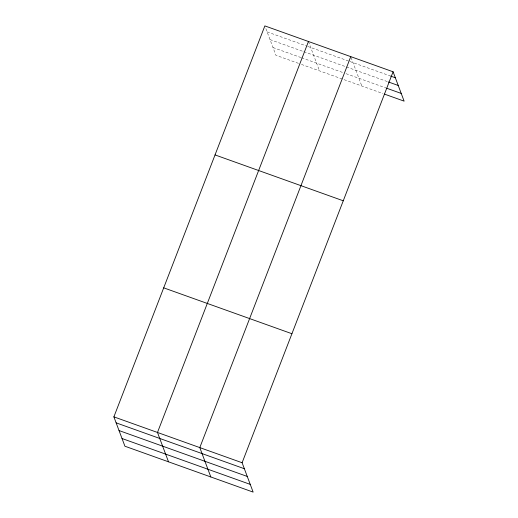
<?xml version="1.0" encoding="UTF-8"?>
<svg xmlns="http://www.w3.org/2000/svg" width="518" height="518" viewBox="0 0 518 518"><rect width="100%" height="100%" fill="white"/><g stroke="black" fill="none" stroke-linecap="round" stroke-linejoin="round"><path stroke-width="0.39" stroke-dasharray="2.59 1.94" d="M267.107 31.883L306.947 46.141M307.698 46.406L349.242 61.273M349.993 61.545L390.799 76.14M270.007 39.601L303.082 51.431M303.833 51.703L387.652 81.695M272.992 47.546L300.803 57.498M301.56 57.77L343.039 72.611M346.056 73.692L386.104 88.021M298.446 63.332L275.893 55.264L265.138 26.651M301.45 64.407L382.964 93.57M351.049 57.388L361.804 86.001M308.456 41.498L319.489 70.862"/><path stroke-width="0.78" d="M393.084 71.782L242.107 462.736L253.14 492.1L124.916 446.218L113.882 416.86L264.86 25.9L393.084 71.782L404.118 101.139L384.473 94.114M308.456 41.498L157.478 432.459L168.512 461.816M350.77 56.637L199.793 447.597L210.826 476.961M390.799 76.14L395.331 77.765M388.409 81.967L398.232 85.476M386.862 88.293L401.217 93.428M215.035 154.914L343.259 200.796M163.701 287.84L291.925 333.721M113.882 416.86L242.107 462.736M116.129 422.843L244.354 468.725M119.03 430.555L247.254 476.437M122.015 438.506L250.246 484.388"/></g></svg>
